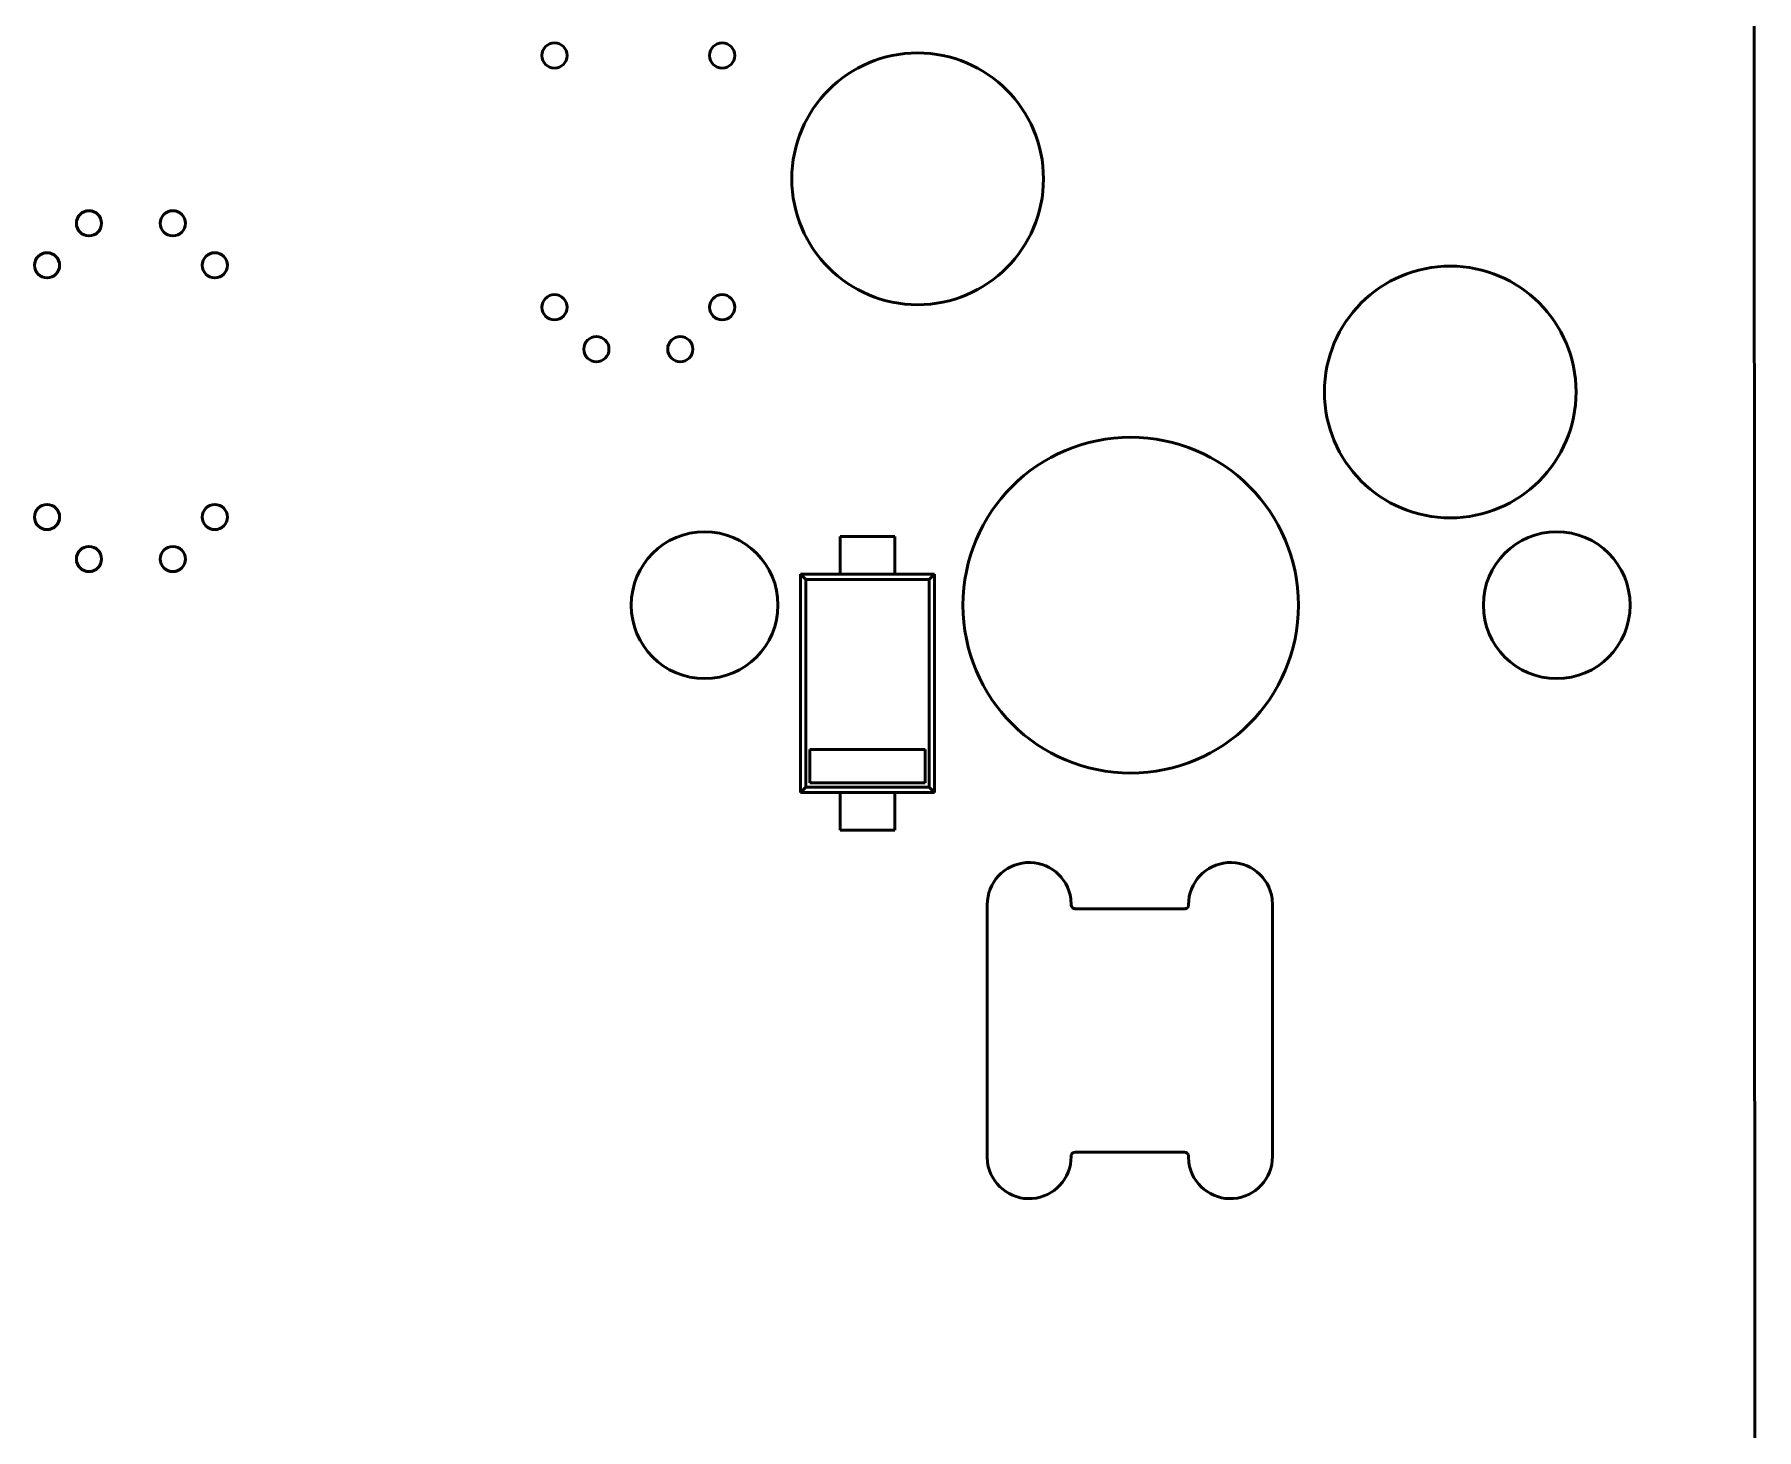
# Model space of a CAD drawing. Header units: millimetres. Extents: x 43 to 387, y 137 to 261.
# Drawn here: x 366.03 to 386.57, y 213.29 to 229.92 of the extents above; entities that cross this region are included whole.
import ezdxf

# ---------------------------------------------------------------- set-up
doc = ezdxf.new("R2010")
doc.units = ezdxf.units.MM
doc.header["$LTSCALE"] = 0.75
doc.layers.add('Visible', color=7, linetype='Continuous', lineweight=50)

msp = doc.modelspace()

# ---------------------------------------------------------------- linework, layer by layer
at = {"layer": 'Visible', "extrusion": (0, 0, -1)}
for p, q in [((386.567, 143.958), (386.534, 248.991)), ((376.292, 223.936), (375.642, 223.936)), ((375.642, 223.486), (375.642, 223.936)), ((376.292, 223.486), (376.292, 223.936)), ((375.642, 223.486), (375.167, 223.486)), ((375.167, 223.486), (375.23, 223.423)), ((375.167, 223.486), (375.167, 220.886)), ((376.704, 223.423), (375.23, 223.423)), ((375.23, 223.423), (375.23, 220.949)), ((376.292, 223.486), (375.642, 223.486)), ((376.767, 223.486), (376.292, 223.486)), ((376.767, 223.486), (376.704, 223.423)), ((376.704, 220.949), (376.704, 223.423)), ((376.767, 220.886), (376.767, 223.486)), ((375.28, 221.399), (376.654, 221.399)), ((375.28, 220.999), (375.28, 221.399)), ((376.654, 220.999), (376.654, 221.399)), ((375.167, 220.886), (375.23, 220.949)), ((375.23, 220.949), (376.704, 220.949)), ((375.28, 220.999), (376.654, 220.999)), ((376.767, 220.886), (376.704, 220.949)), ((375.167, 220.886), (375.642, 220.886)), ((375.642, 220.886), (376.292, 220.886)), ((375.642, 220.886), (375.642, 220.436)), ((376.292, 220.886), (376.767, 220.886)), ((376.292, 220.886), (376.292, 220.436)), ((375.642, 220.436), (376.292, 220.436)), ((377.395, 216.548), (377.395, 219.548)), ((378.392, 219.62), (378.395, 219.548)), ((378.445, 219.498), (379.745, 219.498)), ((379.793, 219.528), (379.795, 219.548)), ((380.792, 219.62), (380.795, 219.548)), ((380.795, 219.548), (380.795, 216.548)), ((377.397, 216.477), (377.395, 216.548)), ((378.397, 216.568), (378.395, 216.548)), ((379.745, 216.598), (378.445, 216.598)), ((379.765, 216.596), (379.745, 216.598)), ((379.797, 216.477), (379.795, 216.548))]:
    msp.add_line(p, q, dxfattribs=at)
at = {"layer": 'Visible'}
for centre, radius in [((372.235, 229.668), 0.15), ((374.235, 229.668), 0.15), ((376.565, 228.198), 1.5), ((366.685, 227.668), 0.15), ((367.685, 227.668), 0.15), ((366.185, 227.168), 0.15), ((368.185, 227.168), 0.15), ((382.915, 225.658), 1.5), ((372.235, 226.668), 0.15), ((374.235, 226.668), 0.15), ((372.735, 226.168), 0.15), ((373.735, 226.168), 0.15), ((379.105, 223.118), 2), ((366.185, 224.168), 0.15), ((368.185, 224.168), 0.15), ((366.685, 223.668), 0.15), ((367.685, 223.668), 0.15), ((374.025, 223.118), 0.875), ((384.185, 223.118), 0.875)]:
    msp.add_circle(centre, radius, dxfattribs=at)
at = {"layer": 'Visible', "extrusion": (0, 0, -1)}
for centre, start, end in [((-377.896, 219.55), 359.8316, 171.9656), ((-380.296, 219.55), 359.8316, 171.9656), ((-377.894, 216.547), 179.8316, 351.9656), ((-380.294, 216.547), 179.8316, 351.9656)]:
    msp.add_arc(centre, 0.501, start, end, dxfattribs=at)
at = {"layer": 'Visible'}
for centre, radius, start, end in [((378.445, 219.548), 0.05, 180.0013, 269.9987), ((379.749, 219.545), 0.0465, 264.4636, 339.5769), ((378.44, 216.552), 0.0465, 84.4636, 159.5769), ((379.748, 216.553), 0.0465, 354.4636, 69.5769)]:
    msp.add_arc(centre, radius, start, end, dxfattribs=at)

doc.saveas('drawing.dxf')
